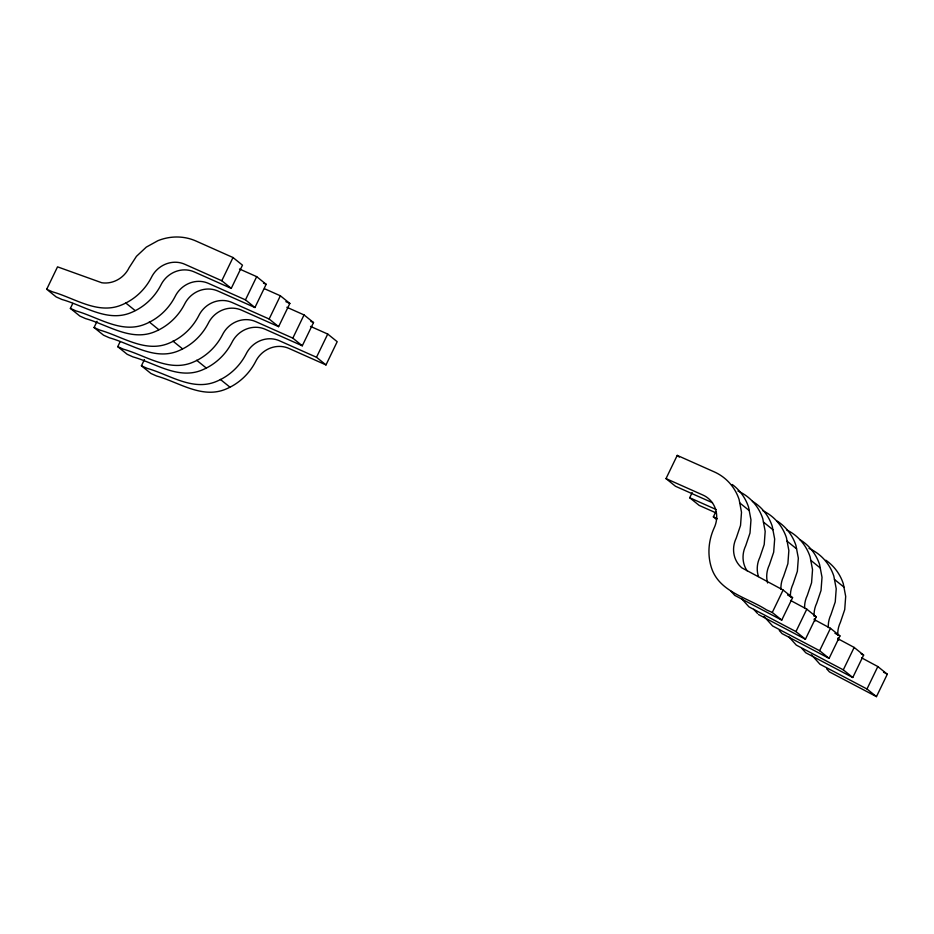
<?xml version="1.0" encoding="UTF-8"?>
<svg xmlns="http://www.w3.org/2000/svg" width="934" height="934" viewBox="0 0 934 934"><rect width="100%" height="100%" fill="white"/><g stroke="black" fill="none" stroke-linecap="round" stroke-linejoin="round"><path stroke-width="1.4" d="M46.7 289.26L57.534 266.844L101.818 282.768A25.883 24.214 -51.1 0 0 129.125 267.673L136.446 256.336L146.299 247.113L157.998 240.645A51.755 48.428 -51.1 0 1 195.988 241.03L233.01 257.527L242.478 265.174L231.258 288.384L194.237 271.899A25.883 24.214 -51.1 0 0 160.8 285.22C154.554 297.281 144.396 306.866 131.928 312.26C107.83 322.954 84.585 305.85 61.924 299.475L56.168 296.919L46.7 289.26L52.444 291.828C75.117 298.203 98.362 315.307 122.447 304.601C134.928 299.207 145.074 289.622 151.331 277.573A25.883 24.214 -51.1 0 1 184.769 264.252L221.79 280.737L231.258 288.384M239.501 269.004L256.687 276.651L266.155 284.31L254.935 307.519L217.914 291.034A25.883 24.214 -51.1 0 0 184.488 304.356C178.231 316.404 168.073 325.989 155.604 331.395C131.507 342.089 108.262 324.985 85.601 318.611L79.845 316.054L70.377 308.395L72.794 303.41M264.497 288.723L280.363 295.786L289.844 303.445L278.612 326.655L241.591 310.17A25.883 24.214 -51.1 0 0 208.165 323.491C201.907 335.539 191.762 345.125 179.281 350.519C155.184 361.224 131.951 344.121 109.278 337.746L103.534 335.189L94.054 327.53L97.066 321.296M286.855 307.263L304.04 314.921L313.52 322.569L302.289 345.79L265.279 329.293A25.883 24.214 -51.1 0 0 231.842 342.615C225.584 354.675 215.439 364.26 202.958 369.654C178.873 380.36 155.628 363.244 132.955 356.881L127.211 354.313L117.742 346.666L120.147 341.681M310.532 326.398L327.729 334.057L337.197 341.704L325.978 364.925L288.956 348.429A25.883 24.214 -51.1 0 0 255.519 361.75C249.261 373.81 239.116 383.395 226.635 388.789C202.55 399.495 179.305 382.38 156.632 376.005L150.888 373.448L141.419 365.801L144.431 359.567M221.79 280.737L233.01 257.527M254.935 307.519L245.467 299.872L256.687 276.651M278.612 326.655L269.144 319.008L280.363 295.786M302.289 345.79L292.821 338.131L304.04 314.921M325.978 364.925L316.498 357.267L327.729 334.057M712.502 502.749L675.48 486.264L666.012 478.605L677.232 455.395L714.253 471.88A51.755 48.428 -51.1 0 1 739.098 499.48L741.503 512.229L740.534 525.41L736.237 538.101A25.883 24.214 -51.1 0 0 741.853 567.86L783.112 590.031L792.581 597.69L781.746 620.106L734.743 595.378L730.972 591.187M716.355 513.046L699.169 505.399L689.689 497.74L692.187 492.58M716.53 519.421L713.366 516.876L715.864 511.715M781.746 620.106L772.278 612.459L783.112 590.031M806.789 609.166L816.258 616.814L805.423 639.241L795.955 631.594L806.789 609.166L790.538 600.434M830.466 628.302L839.946 635.949L829.1 658.377L819.632 650.718L830.466 628.302L814.214 619.557M854.155 647.425L863.623 655.084L852.777 677.512L843.309 669.853L854.155 647.425L837.891 638.693M877.832 666.561L887.3 674.22L876.466 696.636L866.986 688.988L877.832 666.561L861.58 657.828M263.516 283.13L266.155 284.31M285.874 301.67L289.844 303.445M666.012 478.605L703.033 495.102A25.883 24.214 -51.1 0 1 714.02 528.212C708.567 540.354 707.342 554.025 711.159 566.833C718.585 591.923 747.072 597.328 766.522 609.89L772.278 612.459M310.87 321.401L313.52 322.569M245.467 299.872L208.445 283.376A25.883 24.214 -51.1 0 0 175.008 296.697C168.762 308.757 158.605 318.342 146.124 323.736C122.039 334.442 98.794 317.327 76.133 310.964L70.377 308.395M689.689 497.74L716.133 509.52M269.144 319.008L232.122 302.511A25.883 24.214 -51.1 0 0 198.685 315.832C192.439 327.892 182.282 337.478 169.813 342.871C145.716 353.566 122.471 336.462 99.81 330.087L94.054 327.53M713.366 516.876L717.335 518.639M292.821 338.131L255.799 321.646A25.883 24.214 -51.1 0 0 222.374 334.967C216.116 347.016 205.97 356.601 193.49 362.007C169.393 372.701 146.159 355.597 123.486 349.223L117.742 346.666M316.498 357.267L279.488 340.782A25.883 24.214 -51.1 0 0 246.051 354.103C239.793 366.151 229.647 375.737 217.167 381.13C193.069 391.836 169.836 374.732 147.163 368.358L141.419 365.801M795.955 631.594L748.951 606.855L741.421 598.484M805.423 639.241L758.42 614.502M819.632 650.718L772.628 625.99L764.152 616.58M829.1 658.377L782.097 633.637L779.271 630.497M843.309 669.853L796.305 645.114L788.775 636.755M852.777 677.512L805.773 652.773L802.014 648.593M866.986 688.988L819.982 664.249L811.506 654.839M876.466 696.636L829.45 671.908L826.625 668.767M787.584 594.993L792.581 597.69M813.759 615.471L816.258 616.814M834.938 633.264L839.946 635.949M861.125 653.742L863.623 655.084M883.552 672.2L887.3 674.22M739.74 502.924L749.22 510.571M763.428 522.048L772.897 529.706M787.105 541.183L796.574 548.842M810.782 560.318L820.25 567.965M834.459 579.454L843.927 587.101M677.232 455.395L679.345 457.1M125.611 302.861L135.08 310.508M149.288 321.985L158.757 329.644M172.965 341.12L182.445 348.779M196.654 360.255L206.122 367.903M220.331 379.391L229.799 387.038M753.715 609.283L757.474 613.463M777.286 521.16A51.755 48.428 -51.1 0 1 795.92 545.398L798.336 558.158L797.356 571.328L793.059 584.019A25.883 24.214 -51.1 0 0 790.433 596.954M762.891 510.735A51.755 48.428 -51.1 0 1 786.451 537.739L788.856 550.5L787.887 563.681L783.591 576.371A25.883 24.214 -51.1 0 0 780.952 589.296M752.407 501.278A51.755 48.428 -51.1 0 1 772.243 526.262L774.66 539.023L773.679 552.192L769.382 564.883A25.883 24.214 -51.1 0 0 767.585 582.968M737.93 491.015A51.755 48.428 -51.1 0 1 762.774 518.603L765.179 531.364L764.21 544.545L759.914 557.236A25.883 24.214 -51.1 0 0 758.478 576.547M814.938 621.238A25.883 24.214 -51.1 0 1 814.39 618.682M814.109 616.09A25.883 24.214 -51.1 0 1 816.736 603.154L821.033 590.463L822.013 577.282L819.597 564.521A51.755 48.428 -51.1 0 0 799.761 539.548M804.629 608.431A25.883 24.214 -51.1 0 1 807.268 595.495L811.564 582.804L812.545 569.635L810.128 556.874A51.755 48.428 -51.1 0 0 786.568 529.87M747.095 570.802A25.883 24.214 -51.1 0 1 745.706 545.748L750.002 533.057L750.971 519.888L748.566 507.127A51.755 48.428 -51.1 0 0 732.256 484.501M825.819 560.213A51.755 48.428 -51.1 0 1 843.285 583.657L845.69 596.417L844.721 609.598L840.425 622.289A25.883 24.214 -51.1 0 0 837.786 635.213M808.972 548.41A51.755 48.428 -51.1 0 1 833.805 576.009L836.222 588.77L835.241 601.94L830.945 614.63A25.883 24.214 -51.1 0 0 828.318 627.566M838.615 640.362A25.883 24.214 -51.1 0 1 838.067 637.817"/></g></svg>
